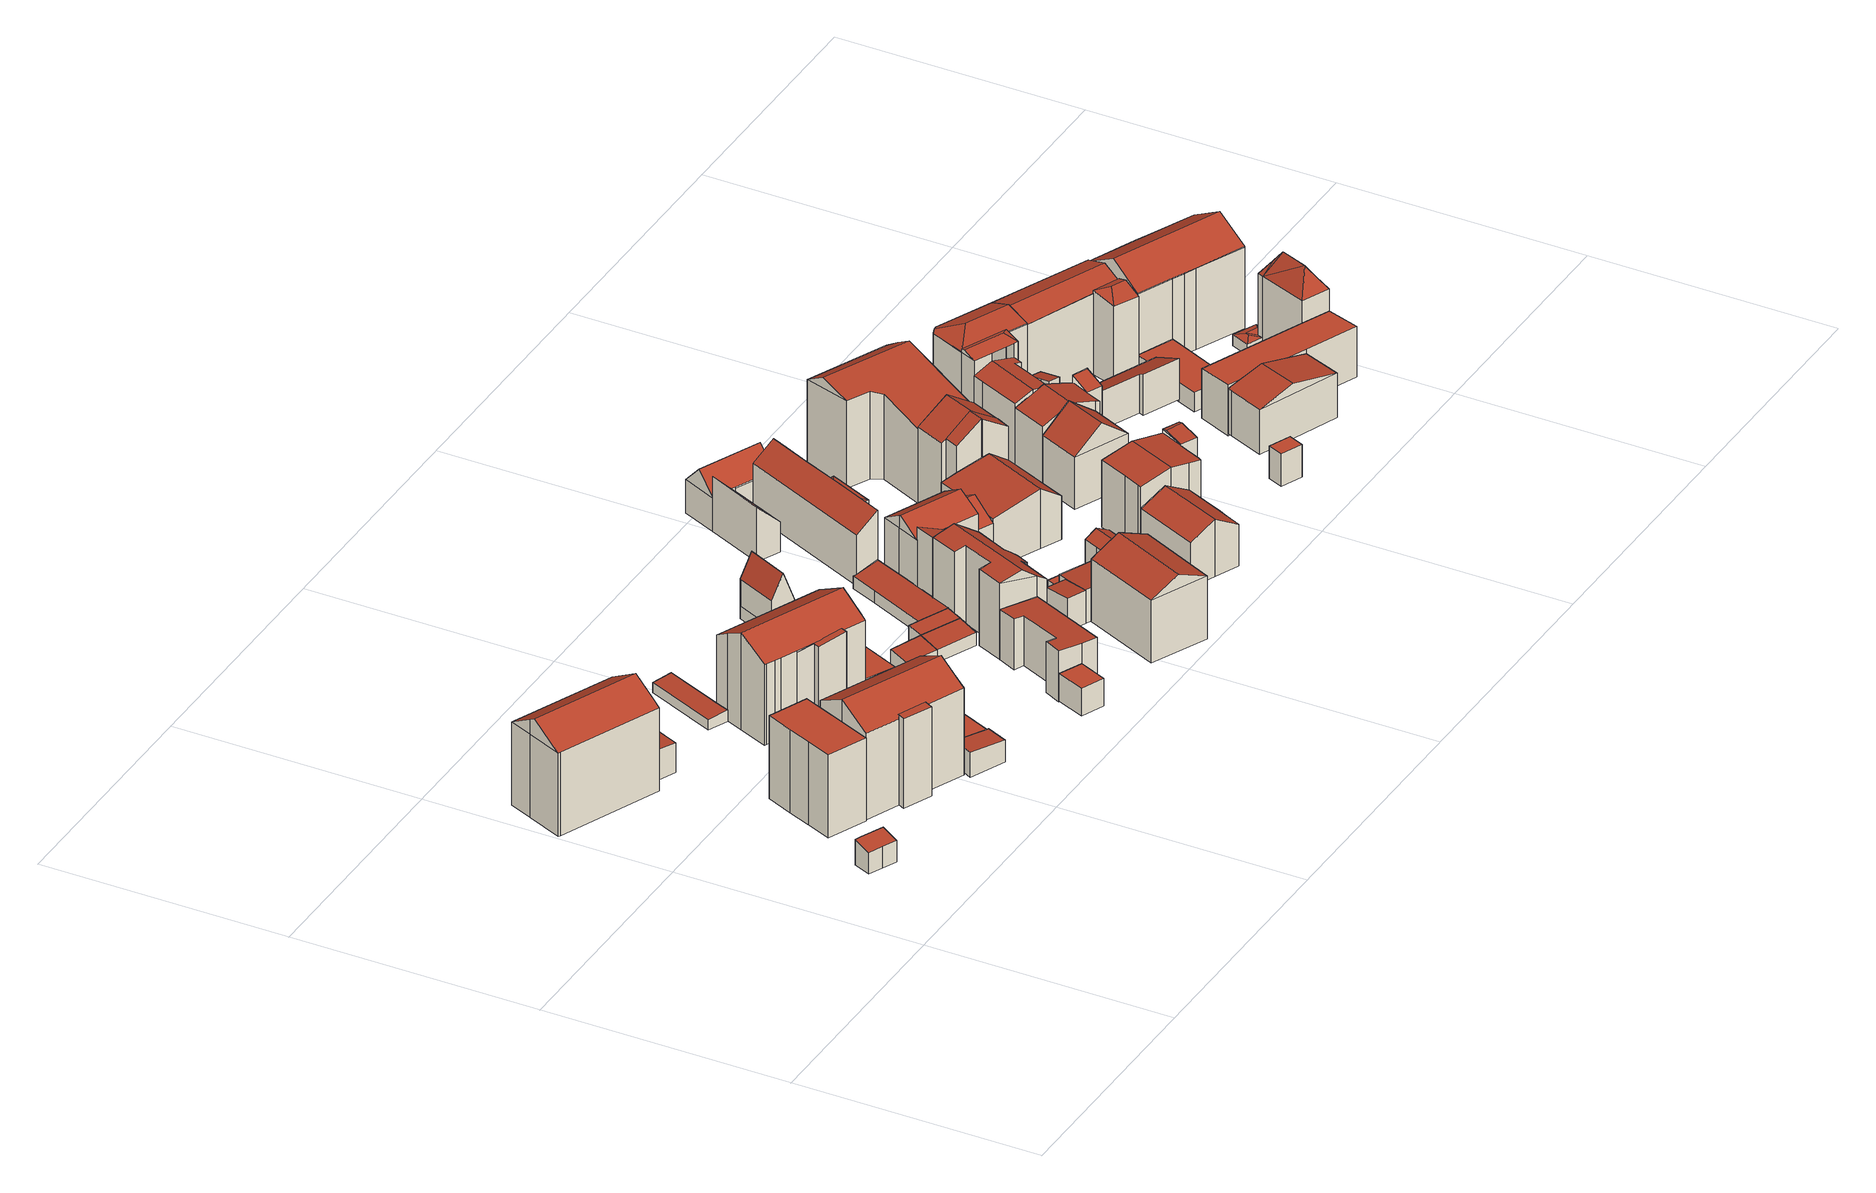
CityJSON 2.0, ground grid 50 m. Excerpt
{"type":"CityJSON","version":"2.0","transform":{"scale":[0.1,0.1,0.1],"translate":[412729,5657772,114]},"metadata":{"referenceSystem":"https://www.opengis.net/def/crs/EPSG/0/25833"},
"CityObjects":{
"building1":{"type":"Building","attributes":{"Dachtyp_tdc":"tdcPolyFlatRoof","Gemeindeschluessel":14612000,"Dachneigung":13.62,"QualitaetDacherkennung":23,"Geometrietyp2DReferenz":"3000","measuredHeight":5.49,"function":"31001_9998","roofType":"2100"},"geometry":[{"type":"Solid","lod":"2","boundaries":[[[[0,1,2,3]],[[1,4,5,2]],[[4,6,7,5]],[[6,8,9,7]],[[8,10,11,9]],[[10,0,3,11]],[[10,8,6,4,1,0]],[[3,2,5,7,9,11]]]],"semantics":{"surfaces":[{"type":"WallSurface"},{"type":"RoofSurface"},{"type":"GroundSurface"}],"values":[[0,0,0,0,0,0,1,2]]}}]},
"building2":{"type":"Building","attributes":{"Dachtyp_tdc":"tdcFreeFormRoof","Gemeindeschluessel":14612000,"Dachneigung":31.91,"QualitaetDacherkennung":79,"Geometrietyp2DReferenz":"3000","measuredHeight":21.5,"function":"31001_9998","roofType":"5000"},"geometry":[{"type":"Solid","lod":"2","boundaries":[[[[12,13,14,15]],[[13,16,17,14]],[[16,18,19,17]],[[18,20,21,19]],[[20,22,23,21]],[[22,24,25,23]],[[24,26,27,25]],[[26,28,29,27]],[[28,12,15,29]],[[30,31,32,13,12,28]],[[24,22,20,18,33,32,31]],[[13,32,33,16]],[[16,33,18]],[[24,31,30,26]],[[26,30,28]],[[15,14,17,19,21,23,25,27,29]]]],"semantics":{"surfaces":[{"type":"WallSurface"},{"type":"RoofSurface"},{"type":"GroundSurface"}],"values":[[0,0,0,0,0,0,0,0,0,1,1,0,0,0,0,2]]}}]},
"building3":{"type":"Building","attributes":{"Dachtyp_tdc":"tdcPolyFlatRoof","Gemeindeschluessel":14612000,"Dachneigung":0,"QualitaetDacherkennung":63,"Geometrietyp2DReferenz":"3000","measuredHeight":17.58,"function":"31001_9998","roofType":"1000"},"geometry":[{"type":"Solid","lod":"2","boundaries":[[[[34,35,36,37]],[[35,38,39,36]],[[38,40,41,39]],[[40,42,43,41]],[[42,44,45,43]],[[44,46,47,45]],[[46,34,37,47]],[[46,44,42,40,38,35,34]],[[37,36,39,41,43,45,47]]]],"semantics":{"surfaces":[{"type":"WallSurface"},{"type":"RoofSurface"},{"type":"GroundSurface"}],"values":[[0,0,0,0,0,0,0,1,2]]}}]},
"building4":{"type":"Building","attributes":{"Gemeindeschluessel":14612000,"Dachtyp_tdc":"tdcPolyFlatRoof","Dachneigung":4.1,"QualitaetDacherkennung":68,"Geometrietyp2DReferenz":"3000","measuredHeight":6.57,"function":"31001_9998","roofType":"2100"},"geometry":[{"type":"Solid","lod":"2","boundaries":[[[[48,49,50,51]],[[49,52,53,50]],[[52,54,55,53]],[[54,56,57,55]],[[56,48,51,57]],[[56,54,52,49,48]],[[51,50,53,55,57]]]],"semantics":{"surfaces":[{"type":"WallSurface"},{"type":"RoofSurface"},{"type":"GroundSurface"}],"values":[[0,0,0,0,0,1,2]]}}]},
"building5":{"type":"Building","attributes":{"Gemeindeschluessel":14612000,"Geometrietyp2DReferenz":"3000","function":"31001_9998","roofType":"9999"},"children":["building5-1","building5-2"]},
"building5-1":{"type":"BuildingPart","attributes":{"Dachtyp_tdc":"tdcPolyFlatRoof","Dachneigung":5.91,"QualitaetDacherkennung":53,"Geometrietyp2DReferenz":"3000","measuredHeight":18.98,"roofType":"2100"},"parents":["building5"],"geometry":[{"type":"MultiSurface","lod":"2","boundaries":[[[58,59,60,61]],[[59,62,63,64,60]],[[65,58,61,66,67]],[[65,68,62,59,58]],[[61,60,64,69,66]]],"semantics":{"surfaces":[{"type":"WallSurface"},{"type":"RoofSurface"},{"type":"GroundSurface"}],"values":[0,0,0,1,2]}}]},
"building5-2":{"type":"BuildingPart","attributes":{"Dachtyp_tdc":"tdcGableRoof","Dachneigung":28.93,"QualitaetDacherkennung":82,"Geometrietyp2DReferenz":"3000","measuredHeight":21.88,"roofType":"3100"},"parents":["building5"],"geometry":[{"type":"MultiSurface","lod":"2","boundaries":[[[70,71,72,73]],[[71,74,75,72]],[[74,76,77,75]],[[76,78,79,77]],[[78,67,66,79]],[[74,71,70,80]],[[80,81,63,82,67,78,76,74]],[[66,69,64,83,84,73,72,75,77,79]],[[63,81,83,64]],[[81,80,84,83]],[[80,70,73,84]]],"semantics":{"surfaces":[{"type":"WallSurface"},{"type":"RoofSurface"},{"type":"GroundSurface"}],"values":[0,0,0,0,0,1,1,2,0,0,0]}}]},
"building6":{"type":"Building","attributes":{"Dachtyp_tdc":"tdcPolyFlatRoof","Gemeindeschluessel":14612000,"Dachneigung":4.38,"QualitaetDacherkennung":71,"Geometrietyp2DReferenz":"3000","measuredHeight":6.58,"function":"31001_9998","roofType":"2100"},"geometry":[{"type":"Solid","lod":"2","boundaries":[[[[85,86,87,88]],[[86,49,50,87]],[[49,48,51,50]],[[48,85,88,51]],[[48,49,86,85]],[[88,87,50,51]]]],"semantics":{"surfaces":[{"type":"WallSurface"},{"type":"RoofSurface"},{"type":"GroundSurface"}],"values":[[0,0,0,0,1,2]]}}]},
"building7":{"type":"Building","attributes":{"Dachtyp_tdc":"tdcPolyFlatRoof","Gemeindeschluessel":14612000,"Dachneigung":3.56,"QualitaetDacherkennung":58,"Geometrietyp2DReferenz":"3000","measuredHeight":2.74,"function":"31001_9998","roofType":"2100"},"geometry":[{"type":"Solid","lod":"2","boundaries":[[[[89,90,91,92]],[[90,93,94,91]],[[93,95,96,94]],[[95,97,98,96]],[[97,89,92,98]],[[97,95,93,90,89]],[[92,91,94,96,98]]]],"semantics":{"surfaces":[{"type":"WallSurface"},{"type":"RoofSurface"},{"type":"GroundSurface"}],"values":[[0,0,0,0,0,1,2]]}}]},
"building8":{"type":"Building","attributes":{"Dachtyp_tdc":"tdcPolyFlatRoof","Gemeindeschluessel":14612000,"Dachneigung":4.17,"QualitaetDacherkennung":64,"Geometrietyp2DReferenz":"3000","measuredHeight":5.13,"function":"31001_9998","roofType":"2100"},"geometry":[{"type":"Solid","lod":"2","boundaries":[[[[99,100,101,102]],[[100,103,104,101]],[[103,105,106,104]],[[105,107,108,106]],[[105,103,100,99,107]],[[108,102,101,104,106]],[[107,99,102,108]]]],"semantics":{"surfaces":[{"type":"WallSurface"},{"type":"RoofSurface"},{"type":"GroundSurface"}],"values":[[0,0,0,0,1,2,0]]}}]},
"building9":{"type":"Building","attributes":{"Dachtyp_tdc":"tdcPolyFlatRoof","Gemeindeschluessel":14612000,"Dachneigung":3.64,"QualitaetDacherkennung":56,"Geometrietyp2DReferenz":"3000","measuredHeight":2.39,"function":"31001_9998","roofType":"2100"},"geometry":[{"type":"Solid","lod":"2","boundaries":[[[[109,110,111,112]],[[110,113,114,111]],[[113,115,116,114]],[[115,117,118,116]],[[117,119,120,118]],[[119,109,112,120]],[[119,117,115,113,110,109]],[[112,111,114,116,118,120]]]],"semantics":{"surfaces":[{"type":"WallSurface"},{"type":"RoofSurface"},{"type":"GroundSurface"}],"values":[[0,0,0,0,0,0,1,2]]}}]},
"building10":{"type":"Building","attributes":{"Dachtyp_tdc":"tdcPolyFlatRoof","Gemeindeschluessel":14612000,"Dachneigung":0,"QualitaetDacherkennung":81,"Geometrietyp2DReferenz":"3000","measuredHeight":4.17,"function":"31001_9998","roofType":"1000"},"geometry":[{"type":"Solid","lod":"2","boundaries":[[[[121,122,123,124]],[[122,125,126,123]],[[125,127,128,126]],[[127,129,130,128]],[[129,131,132,130]],[[131,121,124,132]],[[131,129,127,125,122,121]],[[124,123,126,128,130,132]]]],"semantics":{"surfaces":[{"type":"WallSurface"},{"type":"RoofSurface"},{"type":"GroundSurface"}],"values":[[0,0,0,0,0,0,1,2]]}}]},
"building11":{"type":"Building","attributes":{"Gemeindeschluessel":14612000,"Geometrietyp2DReferenz":"3000","function":"31001_9998","roofType":"9999"},"children":["building11-1","building11-2"]},
"building11-1":{"type":"BuildingPart","attributes":{"Dachtyp_tdc":"tdcGableRoof","Dachneigung":29.96,"QualitaetDacherkennung":81,"Geometrietyp2DReferenz":"3000","measuredHeight":20.5,"roofType":"3100"},"parents":["building11"],"geometry":[{"type":"MultiSurface","lod":"2","boundaries":[[[133,134,135,136,137]],[[134,138,139,135]],[[138,140,141,139]],[[140,142,143,141]],[[142,144,145,143]],[[144,146,147,145]],[[146,148,149,147]],[[148,150,151,149]],[[150,152,153,151]],[[152,154,155,153]],[[154,156,157,155]],[[156,158,159,157]],[[152,150,148,146,144]],[[144,142,140,138,134,133,160,158,156,154,152]],[[159,136,135,139,141,143,145,147,149,151,153,155,157]]],"semantics":{"surfaces":[{"type":"WallSurface"},{"type":"RoofSurface"},{"type":"GroundSurface"}],"values":[0,0,0,0,0,0,0,0,0,0,0,0,1,1,2]}}]},
"building11-2":{"type":"BuildingPart","attributes":{"Dachtyp_tdc":"tdcPolyFlatRoof","Dachneigung":5.39,"QualitaetDacherkennung":55,"Geometrietyp2DReferenz":"3000","measuredHeight":17.4,"roofType":"2100"},"parents":["building11"],"geometry":[{"type":"MultiSurface","lod":"2","boundaries":[[[161,162,163,159,158]],[[162,164,165,163]],[[164,166,167,165]],[[166,137,136,167]],[[137,166,164,162,161,160]],[[159,163,165,167,136]]],"semantics":{"surfaces":[{"type":"WallSurface"},{"type":"RoofSurface"},{"type":"GroundSurface"}],"values":[0,0,0,0,1,2]}}]},
"building12":{"type":"Building","attributes":{"Dachtyp_tdc":"tdcPolyFlatRoof","Gemeindeschluessel":14612000,"Dachneigung":0,"QualitaetDacherkennung":68,"Geometrietyp2DReferenz":"3000","measuredHeight":5.75,"function":"31001_9998","roofType":"1000"},"geometry":[{"type":"Solid","lod":"2","boundaries":[[[[168,169,170,171]],[[169,172,173,170]],[[172,174,175,173]],[[174,168,171,175]],[[174,172,169,168]],[[171,170,173,175]]]],"semantics":{"surfaces":[{"type":"WallSurface"},{"type":"RoofSurface"},{"type":"GroundSurface"}],"values":[[0,0,0,0,1,2]]}}]},
"building13":{"type":"Building","attributes":{"Dachtyp_tdc":"tdcPolyFlatRoof","Gemeindeschluessel":14612000,"Dachneigung":2.92,"QualitaetDacherkennung":65,"Geometrietyp2DReferenz":"3000","measuredHeight":4.5,"function":"31001_9998","roofType":"2100"},"geometry":[{"type":"Solid","lod":"2","boundaries":[[[[176,177,178,179]],[[177,180,181,178]],[[180,182,183,181]],[[182,131,184,183]],[[131,176,179,184]],[[131,182,180,177,176]],[[179,178,181,183,184]]]],"semantics":{"surfaces":[{"type":"WallSurface"},{"type":"RoofSurface"},{"type":"GroundSurface"}],"values":[[0,0,0,0,0,1,2]]}}]},
"building14":{"type":"Building","attributes":{"Dachtyp_tdc":"tdcPolyFlatRoof","Gemeindeschluessel":14612000,"Dachneigung":6.84,"QualitaetDacherkennung":71,"Geometrietyp2DReferenz":"3000","measuredHeight":3.27,"function":"31001_9998","roofType":"2100"},"geometry":[{"type":"Solid","lod":"2","boundaries":[[[[185,186,187,188]],[[186,189,190,187]],[[189,191,192,190]],[[191,185,188,192]],[[191,189,186,185]],[[188,187,190,192]]]],"semantics":{"surfaces":[{"type":"WallSurface"},{"type":"RoofSurface"},{"type":"GroundSurface"}],"values":[[0,0,0,0,1,2]]}}]},
"building15":{"type":"Building","attributes":{"Dachtyp_tdc":"tdcPolyFlatRoof","Gemeindeschluessel":14612000,"Dachneigung":4.65,"QualitaetDacherkennung":76,"Geometrietyp2DReferenz":"3000","measuredHeight":10.65,"function":"31001_9998","roofType":"2100"},"geometry":[{"type":"Solid","lod":"2","boundaries":[[[[193,194,195,196]],[[194,197,198,195]],[[197,199,200,198]],[[199,201,202,200]],[[201,203,204,202]],[[203,205,206,204]],[[205,207,208,206]],[[207,209,210,208]],[[209,193,196,210]],[[209,207,205,203,201,199,197,194,193]],[[196,195,198,200,202,204,206,208,210]]]],"semantics":{"surfaces":[{"type":"WallSurface"},{"type":"RoofSurface"},{"type":"GroundSurface"}],"values":[[0,0,0,0,0,0,0,0,0,1,2]]}}]},
"building16":{"type":"Building","attributes":{"Dachtyp_tdc":"tdcPolyFlatRoof","Gemeindeschluessel":14612000,"Dachneigung":6.75,"QualitaetDacherkennung":65,"Geometrietyp2DReferenz":"3000","measuredHeight":3.28,"function":"31001_9998","roofType":"2100"},"geometry":[{"type":"Solid","lod":"2","boundaries":[[[[191,189,190,192]],[[189,211,212,190]],[[211,213,214,212]],[[213,191,192,214]],[[213,211,189,191]],[[192,190,212,214]]]],"semantics":{"surfaces":[{"type":"WallSurface"},{"type":"RoofSurface"},{"type":"GroundSurface"}],"values":[[0,0,0,0,1,2]]}}]},
"building17":{"type":"Building","attributes":{"Dachtyp_tdc":"tdcGableRoof","Gemeindeschluessel":14612000,"Dachneigung":68.53,"QualitaetDacherkennung":3,"Geometrietyp2DReferenz":"3000","measuredHeight":13.17,"function":"31001_9998","roofType":"3100"},"geometry":[{"type":"Solid","lod":"2","boundaries":[[[[215,216,217,218]],[[216,219,220,217]],[[219,221,222,220]],[[221,223,224,222]],[[223,215,218,224]],[[223,225,226,227]],[[228,226,225,229,230]],[[219,230,229,221]],[[216,228,230,219]],[[221,229,225,223]],[[215,227,226,228,216]],[[223,227,215]],[[218,217,220,222,224]]]],"semantics":{"surfaces":[{"type":"WallSurface"},{"type":"RoofSurface"},{"type":"GroundSurface"}],"values":[[0,0,0,0,0,1,1,0,0,0,0,0,2]]}}]},
"building18":{"type":"Building","attributes":{"Dachtyp_tdc":"tdcPolyFlatRoof","Gemeindeschluessel":14612000,"Dachneigung":6.89,"QualitaetDacherkennung":68,"Geometrietyp2DReferenz":"3000","measuredHeight":3.67,"function":"31001_9998","roofType":"2100"},"geometry":[{"type":"Solid","lod":"2","boundaries":[[[[189,231,232,190]],[[231,233,234,232]],[[233,235,236,234]],[[235,237,238,236]],[[237,211,212,238]],[[211,189,190,212]],[[211,237,235,233,231,189]],[[190,232,234,236,238,212]]]],"semantics":{"surfaces":[{"type":"WallSurface"},{"type":"RoofSurface"},{"type":"GroundSurface"}],"values":[[0,0,0,0,0,0,1,2]]}}]},
"building19":{"type":"Building","attributes":{"Dachtyp_tdc":"tdcFreeFormRoof","Gemeindeschluessel":14612000,"Dachneigung":36.76,"QualitaetDacherkennung":38,"Geometrietyp2DReferenz":"3000","measuredHeight":16.97,"function":"31001_9998","roofType":"5000"},"geometry":[{"type":"Solid","lod":"2","boundaries":[[[[239,240,241,242]],[[240,243,244,241]],[[243,245,246,244]],[[245,247,248,246]],[[247,249,250,248]],[[249,251,252,250]],[[251,253,254,252]],[[253,255,256,254]],[[255,257,258,256]],[[257,259,260,258]],[[259,261,208,260]],[[261,262,206,208]],[[262,263,264,206]],[[263,265,266,264]],[[265,267,268,266]],[[267,239,242,268]],[[269,240,239,267,265,263,262,270]],[[247,245,243,269,270,261,259,257,255,253,251,249]],[[243,240,269]],[[262,261,270]],[[242,241,244,246,248,250,252,254,256,258,260,208,206,264,266,268]]]],"semantics":{"surfaces":[{"type":"WallSurface"},{"type":"RoofSurface"},{"type":"GroundSurface"}],"values":[[0,0,0,0,0,0,0,0,0,0,0,0,0,0,0,0,1,1,0,0,2]]}}]},
"building20":{"type":"Building","attributes":{"Dachtyp_tdc":"tdcPolyFlatRoof","Gemeindeschluessel":14612000,"Dachneigung":11.8,"QualitaetDacherkennung":71,"Geometrietyp2DReferenz":"3000","measuredHeight":3.75,"function":"31001_9998","roofType":"2100"},"geometry":[{"type":"Solid","lod":"2","boundaries":[[[[271,272,273,274]],[[272,275,236,273]],[[275,276,234,236]],[[276,277,278,234]],[[277,279,280,278]],[[279,281,282,280]],[[281,283,284,282]],[[283,285,286,284]],[[285,271,274,286]],[[285,283,281,279,277,276,275,272,271]],[[274,273,236,234,278,280,282,284,286]]]],"semantics":{"surfaces":[{"type":"WallSurface"},{"type":"RoofSurface"},{"type":"GroundSurface"}],"values":[[0,0,0,0,0,0,0,0,0,1,2]]}}]},
"building21":{"type":"Building","attributes":{"Dachtyp_tdc":"tdcFreeFormRoof","Gemeindeschluessel":14612000,"Dachneigung":24.37,"QualitaetDacherkennung":77,"Geometrietyp2DReferenz":"3000","measuredHeight":16.16,"function":"31001_9998","roofType":"5000"},"geometry":[{"type":"Solid","lod":"2","boundaries":[[[[287,288,289,290]],[[288,291,292,289]],[[291,293,294,292]],[[293,295,296,294]],[[295,287,290,296]],[[287,295,297,298,288]],[[298,297,293,291]],[[291,288,298]],[[295,293,297]],[[290,289,292,294,296]]]],"semantics":{"surfaces":[{"type":"WallSurface"},{"type":"RoofSurface"},{"type":"GroundSurface"}],"values":[[0,0,0,0,0,1,1,0,0,2]]}}]},
"building22":{"type":"Building","attributes":{"Gemeindeschluessel":14612000,"Geometrietyp2DReferenz":"3000","function":"31001_9998","roofType":"9999"},"children":["building22-1","building22-2"]},
"building22-1":{"type":"BuildingPart","attributes":{"Dachtyp_tdc":"tdcPolyFlatRoof","Dachneigung":7.31,"QualitaetDacherkennung":81,"Geometrietyp2DReferenz":"3000","measuredHeight":6.91,"roofType":"2100"},"parents":["building22"],"geometry":[{"type":"MultiSurface","lod":"2","boundaries":[[[299,300,301,302]],[[300,303,304,301]],[[303,305,306,304]],[[305,303,300,299]],[[302,301,304,306]]],"semantics":{"surfaces":[{"type":"WallSurface"},{"type":"RoofSurface"},{"type":"GroundSurface"}],"values":[0,0,0,1,2]}}]},
"building22-2":{"type":"BuildingPart","attributes":{"Dachtyp_tdc":"tdcPolyFlatRoof","Dachneigung":5.12,"QualitaetDacherkennung":68,"Geometrietyp2DReferenz":"3000","measuredHeight":6.94,"roofType":"2100"},"parents":["building22"],"geometry":[{"type":"MultiSurface","lod":"2","boundaries":[[[307,308,309,306,305]],[[308,310,311,309]],[[310,312,313,311]],[[312,314,315,313]],[[314,316,299,302,315]],[[316,314,312,310,308,307]],[[306,309,311,313,315,302]]],"semantics":{"surfaces":[{"type":"WallSurface"},{"type":"RoofSurface"},{"type":"GroundSurface"}],"values":[0,0,0,0,0,1,2]}}]},
"building23":{"type":"Building","attributes":{"Gemeindeschluessel":14612000,"Geometrietyp2DReferenz":"3000","function":"31001_9998","roofType":"9999"},"children":["building23-1","building23-2"]},
"building23-1":{"type":"BuildingPart","attributes":{"Dachtyp_tdc":"tdcGableRoof","Dachneigung":30.59,"QualitaetDacherkennung":74,"Geometrietyp2DReferenz":"3000","measuredHeight":16.2,"roofType":"3100"},"parents":["building23"],"geometry":[{"type":"MultiSurface","lod":"2","boundaries":[[[317,318,319,320]],[[318,321,322,319]],[[321,323,324,325,322]],[[326,327,328,329]],[[327,330,331,328]],[[330,317,320,331]],[[332,333,334,335,336]],[[323,321,337,335,334,326,338]],[[318,337,321]],[[317,336,335,337,318]],[[330,332,336,317]],[[327,333,332,330]],[[326,334,333,327]],[[320,319,322,325,329,328,331]]],"semantics":{"surfaces":[{"type":"WallSurface"},{"type":"RoofSurface"},{"type":"GroundSurface"}],"values":[0,0,0,0,0,0,1,1,0,0,0,0,0,2]}}]},
"building23-2":{"type":"BuildingPart","attributes":{"Dachtyp_tdc":"tdcPolyFlatRoof","Dachneigung":26.41,"QualitaetDacherkennung":63,"Geometrietyp2DReferenz":"3000","measuredHeight":16.21,"roofType":"2100"},"parents":["building23"],"geometry":[{"type":"MultiSurface","lod":"2","boundaries":[[[324,339,340,325]],[[339,240,341,340]],[[339,324,338,342,240]],[[341,329,325,340]],[[240,342,326,329,341]]],"semantics":{"surfaces":[{"type":"WallSurface"},{"type":"RoofSurface"},{"type":"GroundSurface"}],"values":[0,0,1,2,0]}}]},
"building24":{"type":"Building","attributes":{"Dachtyp_tdc":"tdcPolyFlatRoof","Gemeindeschluessel":14612000,"Dachneigung":0,"QualitaetDacherkennung":51,"Geometrietyp2DReferenz":"3000","measuredHeight":3.54,"function":"31001_9998","roofType":"1000"},"geometry":[{"type":"Solid","lod":"2","boundaries":[[[[343,344,345,309]],[[344,346,347,345]],[[346,348,311,347]],[[348,343,309,311]],[[348,346,344,343]],[[309,345,347,311]]]],"semantics":{"surfaces":[{"type":"WallSurface"},{"type":"RoofSurface"},{"type":"GroundSurface"}],"values":[[0,0,0,0,1,2]]}}]},
"building25":{"type":"Building","attributes":{"Dachtyp_tdc":"tdcFreeFormRoof","Gemeindeschluessel":14612000,"Dachneigung":30.39,"QualitaetDacherkennung":66,"Geometrietyp2DReferenz":"3000","measuredHeight":10.19,"function":"31001_9998","roofType":"5000"},"geometry":[{"type":"Solid","lod":"2","boundaries":[[[[349,350,351,352]],[[350,353,354,351]],[[353,355,356,354]],[[355,357,358,356]],[[357,349,352,358]],[[349,357,359,360]],[[359,355,353,350,360]],[[357,355,359]],[[350,349,360]],[[352,351,354,356,358]]]],"semantics":{"surfaces":[{"type":"WallSurface"},{"type":"RoofSurface"},{"type":"GroundSurface"}],"values":[[0,0,0,0,0,1,1,0,0,2]]}}]},
"building26":{"type":"Building","attributes":{"Gemeindeschluessel":14612000,"Geometrietyp2DReferenz":"3000","function":"31001_9998","roofType":"9999"},"children":["building26-1","building26-2","building26-3"]},
"building26-1":{"type":"BuildingPart","attributes":{"Dachtyp_tdc":"tdcPolyFlatRoof","Dachneigung":45.25,"QualitaetDacherkennung":72,"Geometrietyp2DReferenz":"3000","measuredHeight":11.58,"roofType":"2100"},"parents":["building26"],"geometry":[{"type":"MultiSurface","lod":"2","boundaries":[[[361,362,363,364]],[[362,365,366,367,368,363]],[[369,361,364,370]],[[369,371,372,365,362,361]],[[364,363,368,370]]],"semantics":{"surfaces":[{"type":"WallSurface"},{"type":"RoofSurface"},{"type":"GroundSurface"}],"values":[0,0,0,1,2]}}]},
"building26-2":{"type":"BuildingPart","attributes":{"Dachtyp_tdc":"tdcPolyFlatRoof","Dachneigung":35.21,"QualitaetDacherkennung":74,"Geometrietyp2DReferenz":"3000","measuredHeight":14.07,"roofType":"2100"},"parents":["building26"],"geometry":[{"type":"MultiSurface","lod":"2","boundaries":[[[373,374,375,376,377,378]],[[374,379,380,375]],[[379,381,382,380]],[[381,383,384,382]],[[383,385,386,384]],[[385,387,388,389,390,386]],[[387,385,383,381,379,374,373]],[[376,375,380,382,384,386,390]]],"semantics":{"surfaces":[{"type":"WallSurface"},{"type":"RoofSurface"},{"type":"GroundSurface"}],"values":[0,0,0,0,0,0,1,2]}}]},
"building26-3":{"type":"BuildingPart","attributes":{"Dachtyp_tdc":"tdcGableRoof","Dachneigung":47.28,"QualitaetDacherkennung":58,"Geometrietyp2DReferenz":"3000","measuredHeight":11.35,"roofType":"3100"},"parents":["building26"],"geometry":[{"type":"MultiSurface","lod":"2","boundaries":[[[391,377,376,392]],[[389,393,369,370,390]],[[367,394,395,368]],[[394,391,392,395]],[[394,396,397,398]],[[399,388,378,397,396,366,372]],[[367,366,396,394]],[[391,398,397,378,377]],[[389,388,399,393]],[[394,398,391]],[[392,376,390,370,368,395]]],"semantics":{"surfaces":[{"type":"WallSurface"},{"type":"RoofSurface"},{"type":"GroundSurface"}],"values":[0,0,0,0,1,1,0,0,0,0,2]}}]},
"building27":{"type":"Building","attributes":{"Dachtyp_tdc":"tdcHipAndGableRoof","Gemeindeschluessel":14612000,"Dachneigung":10.1,"QualitaetDacherkennung":71,"Geometrietyp2DReferenz":"3000","measuredHeight":9.18,"function":"31001_9998","roofType":"5000"},"geometry":[{"type":"Solid","lod":"2","boundaries":[[[[400,401,402,380]],[[401,403,404,402]],[[403,405,382,404]],[[405,400,380,382]],[[403,401,406]],[[400,405,407]],[[401,400,407,406]],[[405,403,406,407]],[[380,402,404,382]]]],"semantics":{"surfaces":[{"type":"WallSurface"},{"type":"RoofSurface"},{"type":"GroundSurface"}],"values":[[0,0,0,0,1,0,1,1,2]]}}]},
"building28":{"type":"Building","attributes":{"Gemeindeschluessel":14612000,"Geometrietyp2DReferenz":"3000","function":"31001_9998","roofType":"9999"},"children":["building28-1","building28-2"]},
"building28-1":{"type":"BuildingPart","attributes":{"Dachtyp_tdc":"tdcGableRoof","Dachneigung":31.42,"QualitaetDacherkennung":49,"Geometrietyp2DReferenz":"3000","measuredHeight":13.04,"roofType":"3100"},"parents":["building28"],"geometry":[{"type":"MultiSurface","lod":"2","boundaries":[[[408,409,410,411,412,413]],[[413,414,415,416,408]],[[417,418,419,420,421,422,423]],[[413,412,418,417]],[[412,411,419,418]],[[411,410,420,419]],[[415,414,423,422]],[[414,413,417,423]]],"semantics":{"surfaces":[{"type":"RoofSurface"},{"type":"GroundSurface"},{"type":"WallSurface"}],"values":[0,0,1,2,2,2,2,2]}}]},
"building28-2":{"type":"BuildingPart","attributes":{"Dachtyp_tdc":"tdcGableRoof","Dachneigung":10.17,"QualitaetDacherkennung":30,"Geometrietyp2DReferenz":"3000","measuredHeight":12.51,"roofType":"3100"},"parents":["building28"],"geometry":[{"type":"MultiSurface","lod":"2","boundaries":[[[424,425,426,427]],[[425,428,429,426]],[[428,430,431,429]],[[430,432,433,431]],[[432,434,435,433]],[[434,436,437,435]],[[436,438,415,422,437]],[[439,424,427,420,410]],[[436,434,432,430]],[[430,428,425,424,439,409,440,416,438,436]],[[427,426,429,431,433,435,437,422,421,420]]],"semantics":{"surfaces":[{"type":"WallSurface"},{"type":"RoofSurface"},{"type":"GroundSurface"}],"values":[0,0,0,0,0,0,0,0,1,1,2]}}]},
"building29":{"type":"Building","attributes":{"Dachtyp_tdc":"tdcGableRoof","Gemeindeschluessel":14612000,"Dachneigung":30.31,"QualitaetDacherkennung":43,"Geometrietyp2DReferenz":"3000","measuredHeight":12.02,"function":"31001_9998","roofType":"3100"},"geometry":[{"type":"Solid","lod":"2","boundaries":[[[[441,442,443,444]],[[442,445,446,443]],[[445,447,448,446]],[[447,449,450,448]],[[449,451,452,450]],[[445,442,441,453]],[[453,454,451,449,447,445]],[[452,455,456,444,443,446,448,450]],[[451,454,455,452]],[[454,453,456,455]],[[453,441,444,456]]]],"semantics":{"surfaces":[{"type":"WallSurface"},{"type":"RoofSurface"},{"type":"GroundSurface"}],"values":[[0,0,0,0,0,1,1,2,0,0,0]]}}]},
"building30":{"type":"Building","attributes":{"Gemeindeschluessel":14612000,"Geometrietyp2DReferenz":"3000","function":"31001_9998","roofType":"9999"},"children":["building30-1","building30-2"]},
"building30-1":{"type":"BuildingPart","attributes":{"Dachtyp_tdc":"tdcGableRoof","Dachneigung":33.56,"QualitaetDacherkennung":63,"Geometrietyp2DReferenz":"3000","measuredHeight":20.45,"roofType":"3100"},"parents":["building30"],"geometry":[{"type":"MultiSurface","lod":"2","boundaries":[[[457,458,459,460,461]],[[458,462,463,459]],[[462,464,465,463]],[[464,466,467,465]],[[466,468,469,467]],[[464,462,458,457,470,471,472]],[[472,468,466,464]],[[473,474,460,459,463,465,467,469]]],"semantics":{"surfaces":[{"type":"WallSurface"},{"type":"RoofSurface"},{"type":"GroundSurface"}],"values":[0,0,0,0,0,1,1,2]}}]},
"building30-2":{"type":"BuildingPart","attributes":{"Dachtyp_tdc":"tdcGableRoof","Dachneigung":34.09,"QualitaetDacherkennung":65,"Geometrietyp2DReferenz":"3000","measuredHeight":20.48,"roofType":"3100"},"parents":["building30"],"geometry":[{"type":"MultiSurface","lod":"2","boundaries":[[[475,461,460,476]],[[477,478,479,468,471]],[[471,470,461,475,477]],[[474,473,469,480,481,482,476,460]],[[468,479,480,469]],[[479,478,481,480]],[[478,477,482,481]],[[477,475,476,482]]],"semantics":{"surfaces":[{"type":"WallSurface"},{"type":"RoofSurface"},{"type":"GroundSurface"}],"values":[0,1,1,2,0,0,0,0]}}]},
"building31":{"type":"Building","attributes":{"Gemeindeschluessel":14612000,"Geometrietyp2DReferenz":"3000","function":"31001_9998","roofType":"9999"},"children":["building31-1","building31-2"]},
"building31-1":{"type":"BuildingPart","attributes":{"Dachtyp_tdc":"tdcGableRoof","Dachneigung":11.46,"QualitaetDacherkennung":52,"Geometrietyp2DReferenz":"3000","measuredHeight":15.12,"roofType":"3100"},"parents":["building31"],"geometry":[{"type":"MultiSurface","lod":"2","boundaries":[[[483,484,485,486,487]],[[484,488,489,485]],[[488,490,491,492,489]],[[488,484,493]],[[483,490,494]],[[484,483,494,493]],[[490,488,493,494]],[[486,485,489,492]]],"semantics":{"surfaces":[{"type":"WallSurface"},{"type":"RoofSurface"},{"type":"GroundSurface"}],"values":[0,0,0,0,0,1,1,2]}}]},
"building31-2":{"type":"BuildingPart","attributes":{"Dachtyp_tdc":"tdcGableRoof","Dachneigung":10.08,"QualitaetDacherkennung":60,"Geometrietyp2DReferenz":"3000","measuredHeight":15.34,"roofType":"3100"},"parents":["building31"],"geometry":[{"type":"MultiSurface","lod":"2","boundaries":[[[495,496,497,498]],[[496,499,500,497]],[[499,501,502,500]],[[501,503,504,502]],[[503,505,506,504]],[[505,507,508,506]],[[507,509,510,508]],[[509,511,512,510]],[[511,513,514,512]],[[513,487,486,514]],[[491,495,498,492]],[[513,511,509,507,505,503]],[[503,501,499,496,495,491,487,513]],[[498,497,500,502,504,506,508,510,512,514,486,492]]],"semantics":{"surfaces":[{"type":"WallSurface"},{"type":"RoofSurface"},{"type":"GroundSurface"}],"values":[0,0,0,0,0,0,0,0,0,0,0,1,1,2]}}]},
"building32":{"type":"Building","attributes":{"Dachtyp_tdc":"tdcFreeFormRoof","Gemeindeschluessel":14612000,"Dachneigung":14.24,"QualitaetDacherkennung":27,"Geometrietyp2DReferenz":"3000","measuredHeight":20.04,"function":"31001_9998","roofType":"5000"},"geometry":[{"type":"Solid","lod":"2","boundaries":[[[[515,516,517,518]],[[516,519,520,517]],[[519,521,522,520]],[[521,523,524,522]],[[523,525,526,524]],[[525,527,528,526]],[[527,529,530,528]],[[529,531,532,530]],[[531,533,534,532]],[[533,515,518,534]],[[535,527,525,523,536]],[[533,531,529,535,536,521,519,516,515]],[[523,521,536]],[[529,527,535]],[[518,517,520,522,524,526,528,530,532,534]]]],"semantics":{"surfaces":[{"type":"WallSurface"},{"type":"RoofSurface"},{"type":"GroundSurface"}],"values":[[0,0,0,0,0,0,0,0,0,0,1,1,0,0,2]]}}]},
"building33":{"type":"Building","attributes":{"Dachtyp_tdc":"tdcGableRoof","Gemeindeschluessel":14612000,"Dachneigung":38.28,"QualitaetDacherkennung":65,"Geometrietyp2DReferenz":"3000","measuredHeight":15.81,"function":"31001_9998","roofType":"3100"},"geometry":[{"type":"Solid","lod":"2","boundaries":[[[[537,538,539,540]],[[538,541,542,539]],[[541,543,544,542]],[[543,537,540,544]],[[541,538,545]],[[537,543,546]],[[538,537,546,545]],[[543,541,545,546]],[[540,539,542,544]]]],"semantics":{"surfaces":[{"type":"WallSurface"},{"type":"RoofSurface"},{"type":"GroundSurface"}],"values":[[0,0,0,0,0,0,1,1,2]]}}]},
"building34":{"type":"Building","attributes":{"Gemeindeschluessel":14612000,"Geometrietyp2DReferenz":"3000","function":"31001_9998","roofType":"9999"},"children":["building34-1","building34-2"]},
"building34-1":{"type":"BuildingPart","attributes":{"Dachtyp_tdc":"tdcPolyFlatRoof","Dachneigung":20.95,"QualitaetDacherkennung":60,"Geometrietyp2DReferenz":"3000","measuredHeight":14.28,"roofType":"2100"},"parents":["building34"],"geometry":[{"type":"MultiSurface","lod":"2","boundaries":[[[547,548,549,550,551]],[[548,552,553,549]],[[552,554,555,556,553]],[[552,548,547,554]],[[556,550,549,553]]],"semantics":{"surfaces":[{"type":"WallSurface"},{"type":"RoofSurface"},{"type":"GroundSurface"}],"values":[0,0,0,1,2]}}]},
"building34-2":{"type":"BuildingPart","attributes":{"Dachtyp_tdc":"tdcGableRoof","Dachneigung":21.04,"QualitaetDacherkennung":75,"Geometrietyp2DReferenz":"3000","measuredHeight":15.08,"roofType":"3100"},"parents":["building34"],"geometry":[{"type":"MultiSurface","lod":"2","boundaries":[[[555,557,558,556]],[[557,559,560,558]],[[559,561,562,560]],[[561,563,564,562]],[[563,565,566,564]],[[565,567,568,566]],[[567,569,570,568]],[[569,551,550,570]],[[567,565,563,561]],[[561,559,557,555,551,569,567]],[[556,558,560,562,564,566,568,570,550]]],"semantics":{"surfaces":[{"type":"WallSurface"},{"type":"RoofSurface"},{"type":"GroundSurface"}],"values":[0,0,0,0,0,0,0,0,1,1,2]}}]},
"building35":{"type":"Building","attributes":{"Dachtyp_tdc":"tdcPolyFlatRoof","Gemeindeschluessel":14612000,"Dachneigung":0,"QualitaetDacherkennung":57,"Geometrietyp2DReferenz":"3000","measuredHeight":6.85,"function":"31001_9998","roofType":"1000"},"geometry":[{"type":"Solid","lod":"2","boundaries":[[[[571,572,573,574]],[[572,575,576,573]],[[575,577,578,576]],[[577,571,574,578]],[[577,575,572,571]],[[574,573,576,578]]]],"semantics":{"surfaces":[{"type":"WallSurface"},{"type":"RoofSurface"},{"type":"GroundSurface"}],"values":[[0,0,0,0,1,2]]}}]},
"building36":{"type":"Building","attributes":{"Gemeindeschluessel":14612000,"Geometrietyp2DReferenz":"3000","function":"31001_9998","roofType":"9999"},"children":["building36-1","building36-2","building36-3","building36-4"]},
"building36-1":{"type":"BuildingPart","attributes":{"Dachtyp_tdc":"tdcGableRoof","Dachneigung":18.82,"QualitaetDacherkennung":58,"Geometrietyp2DReferenz":"3000","measuredHeight":14.91,"roofType":"3100"},"parents":["building36"],"geometry":[{"type":"MultiSurface","lod":"2","boundaries":[[[579,580,581,582,583,584,585,586]],[[587,588,589,590,591,592,593,594,595,596]],[[583,582,597,588,587]],[[580,579,590,589]],[[579,598,591,590]],[[598,599,592,591]],[[599,600,593,592]],[[585,584,596,595]],[[584,583,587,596]],[[586,600,599,598,579]]],"semantics":{"surfaces":[{"type":"RoofSurface"},{"type":"GroundSurface"},{"type":"WallSurface"}],"values":[0,1,2,2,2,2,2,2,2,0]}}]},
"building36-2":{"type":"BuildingPart","attributes":{"Dachtyp_tdc":"tdcPolyFlatRoof","Dachneigung":16.32,"QualitaetDacherkennung":63,"Geometrietyp2DReferenz":"3000","measuredHeight":15.12,"roofType":"2100"},"parents":["building36"],"geometry":[{"type":"MultiSurface","lod":"2","boundaries":[[[597,601,602,588]],[[601,603,604,602]],[[603,605,580,589,604]],[[603,601,597,581,605]],[[589,588,602,604]]],"semantics":{"surfaces":[{"type":"WallSurface"},{"type":"RoofSurface"},{"type":"GroundSurface"}],"values":[0,0,0,1,2]}}]},
"building36-3":{"type":"BuildingPart","attributes":{"Dachtyp_tdc":"tdcHipAndGableRoof","Dachneigung":20.8,"QualitaetDacherkennung":40,"Geometrietyp2DReferenz":"3000","measuredHeight":17.53,"roofType":"5000"},"parents":["building36"],"geometry":[{"type":"MultiSurface","lod":"2","boundaries":[[[606,607,608,609,610]],[[607,611,595,608]],[[611,585,595]],[[612,613,614,615,593,600]],[[607,616,617]],[[616,618,619,617]],[[611,607,617,619,612]],[[612,619,618,620,613]],[[606,621,616,607]],[[609,608,595,594,593,615]]],"semantics":{"surfaces":[{"type":"WallSurface"},{"type":"RoofSurface"},{"type":"GroundSurface"}],"values":[0,0,0,0,1,1,1,0,0,2]}}]},
"building36-4":{"type":"BuildingPart","attributes":{"Dachtyp_tdc":"tdcFreeFormRoof","Dachneigung":18.34,"QualitaetDacherkennung":67,"Geometrietyp2DReferenz":"3000","measuredHeight":18.31,"roofType":"5000"},"parents":["building36"],"geometry":[{"type":"MultiSurface","lod":"2","boundaries":[[[622,623,624,625]],[[623,626,627,624]],[[626,628,629,627]],[[628,610,609,629]],[[614,622,625,615]],[[630,622,620,631]],[[632,633,631,620,621]],[[626,623,630,631,633]],[[628,632,621,606,610]],[[626,633,632,628]],[[614,613,620,622]],[[622,630,623]],[[625,624,627,629,609,615]]],"semantics":{"surfaces":[{"type":"WallSurface"},{"type":"RoofSurface"},{"type":"GroundSurface"}],"values":[0,0,0,0,0,1,1,1,0,0,0,0,2]}}]},
"building37":{"type":"Building","attributes":{"Dachtyp_tdc":"tdcPolyFlatRoof","Gemeindeschluessel":14612000,"Dachneigung":25.05,"QualitaetDacherkennung":79,"Geometrietyp2DReferenz":"3000","measuredHeight":8.66,"function":"31001_9998","roofType":"2100"},"geometry":[{"type":"Solid","lod":"2","boundaries":[[[[634,635,549,636]],[[635,637,570,549]],[[637,638,639,570]],[[638,640,641,639]],[[640,642,643,641]],[[642,644,645,643]],[[644,646,647,645]],[[646,634,636,647]],[[646,644,642,640,638,637,635,634]],[[636,549,570,639,641,643,645,647]]]],"semantics":{"surfaces":[{"type":"WallSurface"},{"type":"RoofSurface"},{"type":"GroundSurface"}],"values":[[0,0,0,0,0,0,0,0,1,2]]}}]},
"building38":{"type":"Building","attributes":{"Dachtyp_tdc":"tdcFreeFormRoof","Gemeindeschluessel":14612000,"Dachneigung":12.01,"QualitaetDacherkennung":8,"Geometrietyp2DReferenz":"3000","measuredHeight":11.48,"function":"31001_9998","roofType":"5000"},"geometry":[{"type":"Solid","lod":"2","boundaries":[[[[648,649,650,651]],[[649,652,653,650]],[[652,654,655,653]],[[654,656,657,655]],[[656,648,651,657]],[[658,659,654,652,649]],[[648,656,659,658]],[[656,654,659]],[[649,648,658]],[[651,650,653,655,657]]]],"semantics":{"surfaces":[{"type":"WallSurface"},{"type":"RoofSurface"},{"type":"GroundSurface"}],"values":[[0,0,0,0,0,1,1,0,0,2]]}}]},
"building39":{"type":"Building","attributes":{"Gemeindeschluessel":14612000,"Geometrietyp2DReferenz":"3000","function":"31001_9998","roofType":"9999"},"children":["building39-1","building39-2"]},
"building39-1":{"type":"BuildingPart","attributes":{"Dachtyp_tdc":"tdcGableRoof","Dachneigung":21.04,"QualitaetDacherkennung":79,"Geometrietyp2DReferenz":"3000","measuredHeight":18.82,"roofType":"3100"},"parents":["building39"],"geometry":[{"type":"MultiSurface","lod":"2","boundaries":[[[660,661,662,663]],[[664,665,666,667]],[[665,668,669,666]],[[668,660,663,669]],[[626,670,671,672]],[[673,674,671,670,665]],[[660,672,671,674,661]],[[664,673,665]],[[668,626,672,660]],[[665,670,626,668]],[[663,662,667,666,669]]],"semantics":{"surfaces":[{"type":"WallSurface"},{"type":"RoofSurface"},{"type":"GroundSurface"}],"values":[0,0,0,0,1,1,0,0,0,0,2]}}]},
"building39-2":{"type":"BuildingPart","attributes":{"Dachtyp_tdc":"tdcHipAndGableRoof","Dachneigung":22.62,"QualitaetDacherkennung":38,"Geometrietyp2DReferenz":"3000","measuredHeight":18.14,"roofType":"5000"},"parents":["building39"],"geometry":[{"type":"MultiSurface","lod":"2","boundaries":[[[675,676,677,678]],[[676,679,673,664,667,677]],[[680,675,678,662,661,674]],[[679,676,681]],[[675,680,682]],[[676,675,682,681]],[[680,679,681,682]],[[678,677,667,662]]],"semantics":{"surfaces":[{"type":"WallSurface"},{"type":"RoofSurface"},{"type":"GroundSurface"}],"values":[0,0,0,1,0,1,1,2]}}]},
"building40":{"type":"Building","attributes":{"Dachtyp_tdc":"tdcPolyFlatRoof","Gemeindeschluessel":14612000,"Dachneigung":2.81,"QualitaetDacherkennung":85,"Geometrietyp2DReferenz":"3000","measuredHeight":10.7,"function":"31001_9998","roofType":"2100"},"geometry":[{"type":"Solid","lod":"2","boundaries":[[[[683,684,685,686]],[[684,687,688,685]],[[687,689,690,688]],[[689,691,692,690]],[[691,693,694,692]],[[693,683,686,694]],[[693,691,689,687,684,683]],[[686,685,688,690,692,694]]]],"semantics":{"surfaces":[{"type":"WallSurface"},{"type":"RoofSurface"},{"type":"GroundSurface"}],"values":[[0,0,0,0,0,0,1,2]]}}]},
"building41":{"type":"Building","attributes":{"Dachtyp_tdc":"tdcPolyFlatRoof","Gemeindeschluessel":14612000,"Dachneigung":0,"QualitaetDacherkennung":76,"Geometrietyp2DReferenz":"3000","measuredHeight":4.1,"function":"31001_9998","roofType":"1000"},"geometry":[{"type":"Solid","lod":"2","boundaries":[[[[695,696,697,698]],[[696,699,700,697]],[[699,701,678,700]],[[701,702,703,678]],[[702,704,705,703]],[[704,706,707,705]],[[706,695,698,707]],[[706,704,702,701,699,696,695]],[[698,697,700,678,703,705,707]]]],"semantics":{"surfaces":[{"type":"WallSurface"},{"type":"RoofSurface"},{"type":"GroundSurface"}],"values":[[0,0,0,0,0,0,0,1,2]]}}]},
"building42":{"type":"Building","attributes":{"Dachtyp_tdc":"tdcFreeFormRoof","Gemeindeschluessel":14612000,"Dachneigung":56.77,"QualitaetDacherkennung":5,"Geometrietyp2DReferenz":"3000","measuredHeight":19.9,"function":"31001_9998","roofType":"5000"},"geometry":[{"type":"Solid","lod":"2","boundaries":[[[[708,709,710,711]],[[709,712,713,710]],[[712,714,715,713]],[[714,716,717,715]],[[716,718,719,717]],[[718,720,721,719]],[[720,722,723,721]],[[722,724,725,723]],[[724,708,711,725]],[[726,724,722]],[[727,718,728]],[[727,720,718]],[[726,720,727]],[[720,726,722]],[[729,728,718,716]],[[730,729,716,714]],[[730,714,712]],[[709,730,712]],[[709,729,730]],[[709,728,729]],[[709,727,728]],[[727,709,708]],[[726,727,708,724]],[[711,710,713,715,717,719,721,723,725]]]],"semantics":{"surfaces":[{"type":"WallSurface"},{"type":"RoofSurface"},{"type":"GroundSurface"}],"values":[[0,0,0,0,0,0,0,0,0,1,1,1,1,1,1,1,1,1,1,1,1,1,1,2]]}}]},
"building43":{"type":"Building","attributes":{"Dachtyp_tdc":"tdcFreeFormRoof","Gemeindeschluessel":14612000,"Dachneigung":13.61,"QualitaetDacherkennung":33,"Geometrietyp2DReferenz":"3000","measuredHeight":2.74,"function":"31001_9998","roofType":"5000"},"geometry":[{"type":"Solid","lod":"2","boundaries":[[[[731,732,733,734]],[[731,734,735]],[[736,732,731,735,737]],[[738,736,737,739]],[[738,739,740]],[[741,742,743,744,745,746]],[[740,739,741,746]],[[732,736,738,740,733]],[[739,737,742,741]],[[737,735,743,742]],[[735,734,744,743]],[[734,733,745,744]],[[733,740,746,745]]]],"semantics":{"surfaces":[{"type":"RoofSurface"},{"type":"GroundSurface"},{"type":"WallSurface"}],"values":[[0,0,0,0,0,1,2,0,2,2,2,2,2]]}}]},
"building44":{"type":"Building","attributes":{"Dachtyp_tdc":"tdcFreeFormRoof","Gemeindeschluessel":14612000,"Dachneigung":30.71,"QualitaetDacherkennung":84,"Geometrietyp2DReferenz":"3000","measuredHeight":21.2,"function":"31001_9998","roofType":"5000"},"geometry":[{"type":"Solid","lod":"2","boundaries":[[[[747,748,749,750]],[[748,751,752,749]],[[751,753,754,752]],[[753,755,756,754]],[[755,757,758,756]],[[757,759,760,758]],[[759,761,762,760]],[[761,763,764,762]],[[763,747,750,764]],[[765,766,767,768,769,770,771]],[[766,763,761,759,757,767]],[[755,768,767,757]],[[748,771,770,751]],[[747,765,771,748]],[[751,770,769,753]],[[753,769,768,755]],[[763,766,765,747]],[[750,749,752,754,756,758,760,762,764]]]],"semantics":{"surfaces":[{"type":"WallSurface"},{"type":"RoofSurface"},{"type":"GroundSurface"}],"values":[[0,0,0,0,0,0,0,0,0,1,1,0,0,0,0,0,0,2]]}}]}
},
"vertices":[
[157,192,48],[172,227,57],[172,227,3],[157,192,3],[185,222,57],[185,222,3],[230,202,57],[230,202,3],[215,167,48],[215,167,3],[186,180,48],[186,180,3],
[5,726,183],[1,728,183],[1,728,8],[5,726,8],[32,800,183],[32,800,8],[52,848,183],[52,848,8],[55,847,183],[55,847,8],[56,846,183],[56,846,8],[263,759,183],[263,759,8],[220,655,183],[220,655,8],[213,639,183],[213,639,8],[220,655,193],[238,699,223],[26,788,223],[32,800,215],
[222,307,181],[242,357,181],[242,357,6],[222,307,6],[262,404,181],[262,404,6],[285,458,181],[285,458,6],[364,425,181],[364,425,6],[350,391,181],[350,391,6],[301,273,181],[301,273,6],
[265,761,83],[313,741,79],[313,741,17],[265,761,17],[268,635,79],[268,635,17],[220,655,83],[220,655,17],[263,759,83],[263,759,17],
[422,207,197],[364,232,197],[364,232,9],[422,207,9],[369,244,199],[369,244,191],[369,244,9],[428,222,199],[428,222,9],[428,222,192],[370,246,199],[370,246,9],
[350,391,196],[558,302,196],[558,302,9],[350,391,9],[534,247,228],[534,247,9],[520,215,208],[520,215,9],[508,188,192],[508,188,9],[327,335,228],[301,273,191],[370,246,192],[301,273,9],[327,335,9],
[274,784,83],[322,764,79],[322,764,17],[274,784,17],
[274,784,45],[297,838,45],[297,838,18],[274,784,18],[301,847,45],[301,847,18],[349,827,42],[349,827,18],[322,764,42],[322,764,18],
[508,188,66],[520,215,66],[520,215,14],[508,188,14],[591,183,60],[591,183,14],[572,140,60],[572,140,14],[500,171,66],[500,171,14],
[448,627,46],[408,644,43],[408,644,22],[448,627,22],[468,787,43],[468,787,22],[469,787,43],[469,787,22],[508,771,46],[508,771,22],[459,655,46],[459,655,22],
[591,183,56],[520,215,56],[520,215,15],[591,183,15],[558,302,56],[558,302,15],[619,443,56],[619,443,15],[624,454,56],[624,454,15],[695,424,56],[695,424,15],
[476,504,192],[443,518,192],[443,518,23],[476,504,23],[476,504,188],[431,523,192],[431,523,23],[414,531,192],[414,531,23],[409,533,192],[409,533,23],[433,592,228],[433,592,23],[448,627,207],[448,627,23],[459,655,189],[459,655,23],[672,563,189],[672,563,23],[645,501,228],[645,501,23],[624,454,199],[624,454,23],[619,443,192],[619,443,23],[570,464,192],[570,464,23],[517,487,192],
[570,464,197],[565,452,197],[565,452,23],[507,477,191],[507,477,23],[512,488,191],[512,488,23],
[831,124,76],[807,68,76],[807,68,18],[831,124,18],[760,87,76],[760,87,18],[784,145,76],[784,145,18],
[624,454,59],[672,563,59],[672,563,14],[624,454,14],[699,625,59],[699,625,14],[769,595,56],[769,595,14],[695,424,14],
[737,423,40],[755,465,45],[755,465,13],[737,423,13],[819,439,46],[819,439,13],[799,395,40],[799,395,13],
[831,124,118],[784,145,123],[784,145,16],[831,124,16],[800,179,123],[800,179,16],[821,170,121],[821,170,16],[858,254,121],[858,254,16],[838,263,123],[838,263,16],[855,300,122],[855,300,16],[930,265,116],[930,265,16],[863,110,116],[863,110,16],
[900,403,46],[900,403,13],[880,360,40],[880,360,13],
[782,657,42],[722,684,42],[722,684,15],[782,657,15],[759,766,42],[759,766,15],[776,758,42],[776,758,15],[820,739,42],[820,739,15],[782,756,147],[745,673,147],[782,657,43],[722,684,99],[776,758,134],[759,766,99],
[832,469,50],[832,469,13],[861,457,50],[861,457,13],[913,434,50],[913,434,13],[906,417,48],[906,417,13],
[906,417,177],[930,473,177],[930,473,16],[906,417,16],[987,449,176],[987,449,16],[1026,432,145],[1026,432,16],[997,367,145],[997,367,16],[1010,361,134],[1010,361,16],[1014,349,128],[1014,349,16],[1002,323,128],[1002,323,16],[989,318,136],[989,318,16],[978,323,145],[978,323,16],[948,256,145],[948,256,16],[930,265,160],[855,300,177],[878,353,177],[878,353,16],[901,343,181],[901,343,16],[929,407,181],[929,407,16],[975,454,186],[899,279,186],
[968,560,51],[930,473,51],[930,473,13],[968,560,13],[913,434,51],[861,457,39],[916,582,39],[916,582,13],[940,637,39],[940,637,13],[947,634,40],[947,634,13],[991,615,51],[991,615,13],[984,598,50],[984,598,13],
[1156,165,147],[1085,9,148],[1085,9,15],[1156,165,15],[971,60,147],[971,60,15],[1040,216,147],[1040,216,15],[1107,187,172],[1107,187,15],[1096,191,177],[1027,35,177],
[1029,221,85],[991,237,85],[991,237,16],[1029,221,16],[1015,292,78],[1015,292,16],[1053,275,78],[1053,275,16],
[1053,275,80],[1060,290,79],[1060,290,16],[1137,256,79],[1137,256,16],[1107,187,86],[1107,187,16],[1040,216,86],[1040,216,16],[1029,221,86],
[1108,544,148],[1075,464,148],[1075,464,15],[1108,544,15],[1072,458,148],[1072,458,15],[1004,488,148],[1004,488,146],[1004,488,15],[947,513,148],[968,560,148],[968,560,15],[947,513,15],[984,598,148],[984,598,15],[984,598,149],[968,560,174],[966,556,177],[1090,502,177],[1108,544,149],[1075,464,152],[999,490,148],
[987,449,146],[987,449,15],[930,473,15],[947,513,177],
[1060,290,51],[1073,320,51],[1073,320,16],[1150,286,51],[1150,286,16],[1137,256,51],
[1156,165,100],[1107,187,102],[1107,187,14],[1156,165,14],[1137,256,102],[1137,256,14],[1150,286,102],[1150,286,14],[1200,265,100],[1200,265,14],[1173,276,116],[1130,177,116],
[980,804,79],[933,825,130],[933,825,15],[980,804,15],[983,940,131],[983,940,88],[983,940,85],[983,940,15],[1030,919,79],[1030,919,15],[1024,922,85],[1022,923,88],
[1109,885,155],[1094,851,155],[1094,851,15],[1109,885,15],[1109,885,85],[1109,885,88],[1072,801,155],[1072,801,15],[1033,710,155],[1033,710,15],[991,615,155],[991,615,15],[947,634,122],[947,634,15],[1066,903,122],[1066,903,88],[1066,903,85],[1066,903,15],
[1139,955,85],[1139,955,15],[1030,919,85],[1014,1010,85],[1014,1010,15],[998,974,128],[1123,919,128],[1139,955,86],[1030,919,88],
[1072,801,97],[1129,776,98],[1129,776,15],[1089,685,98],[1089,685,15],[1033,710,98],[1070,745,107],[1052,754,107],
[1132,497,143],[1148,533,119],[1157,553,106],[1119,570,106],[1108,544,123],[1095,514,143],[1075,464,109],[1110,448,109],[1116,462,119],[1095,514,13],[1108,544,13],[1119,570,13],[1157,553,13],[1132,497,13],[1110,448,13],[1075,464,13],
[1171,584,119],[1203,570,125],[1203,570,13],[1171,584,13],[1254,545,136],[1254,545,13],[1267,539,138],[1267,539,13],[1307,522,106],[1307,522,13],[1250,386,105],[1250,386,13],[1208,405,138],[1208,405,13],[1110,448,119],[1157,553,119],[1132,497,119],
[1218,112,109],[1274,241,109],[1274,241,15],[1218,112,15],[1325,219,135],[1325,219,15],[1375,198,103],[1375,198,15],[1340,118,103],[1340,118,15],[1332,101,103],[1332,101,15],[1269,90,135],[1318,69,103],[1318,69,15],[1269,90,15],
[1321,551,176],[1307,522,176],[1307,522,12],[1321,551,12],[1321,551,175],[1254,545,215],[1254,545,12],[1252,546,217],[1252,546,12],[1203,570,180],[1203,570,12],[1216,598,180],[1216,598,12],[1276,571,209],[1266,576,217],[1265,576,217],[1265,576,12],[1266,576,12],
[1348,612,175],[1348,612,12],[1293,637,217],[1235,664,174],[1207,602,174],[1207,602,12],[1235,664,12],[1293,637,12],
[1445,288,163],[1479,273,163],[1479,273,14],[1445,288,14],[1445,288,155],[1458,226,157],[1458,226,14],[1424,241,157],[1424,241,155],[1424,241,14],[1475,265,165],[1441,279,165],
[1417,226,155],[1403,194,155],[1403,194,14],[1417,226,14],[1400,188,155],[1400,188,14],[1375,198,160],[1375,198,14],[1337,214,167],[1337,214,14],[1274,241,155],[1274,241,14],[1276,247,155],[1276,247,14],[1292,282,155],[1292,282,14],[1318,342,155],[1318,342,14],[1381,315,167],[1381,315,14],
[1235,664,168],[1274,752,192],[1274,752,13],[1235,664,13],[1265,775,197],[1265,775,13],[1218,797,197],[1218,797,13],[1263,899,185],[1263,899,13],[1426,827,185],[1426,827,13],[1431,808,194],[1431,808,13],[1386,702,192],[1386,702,13],[1379,685,187],[1379,685,13],[1348,612,167],[1348,612,13],[1419,779,213],[1244,857,213],
[1349,412,121],[1385,495,121],[1385,495,11],[1349,412,11],[1497,449,121],[1497,449,11],[1460,364,121],[1460,364,11],[1440,472,169],[1404,388,169],
[1536,515,154],[1566,502,155],[1566,502,12],[1536,515,12],[1536,515,138],[1550,464,139],[1550,464,12],[1519,477,139],[1519,477,138],[1519,477,12],
[1505,445,138],[1505,445,12],[1497,449,142],[1497,449,12],[1445,470,162],[1445,470,12],[1385,495,138],[1385,495,12],[1417,567,138],[1417,567,12],[1476,541,162],[1476,541,12],[1509,527,149],[1509,527,12],
[1626,130,91],[1613,99,91],[1613,99,22],[1626,130,22],[1569,117,91],[1569,117,22],[1582,148,91],[1582,148,22],
[1454,550,160],[1487,536,151],[1503,573,151],[1508,585,151],[1525,625,151],[1539,619,147],[1547,637,147],[1501,657,160],[1525,625,11],[1508,585,11],[1487,536,11],[1454,550,11],[1417,567,11],[1453,650,11],[1463,673,11],[1501,657,11],[1547,637,11],[1539,619,11],[1508,585,147],[1417,567,146],[1453,650,146],[1463,673,146],
[1529,575,147],[1529,575,11],[1509,527,162],[1509,527,11],[1487,536,162],
[1569,665,177],[1555,634,177],[1555,634,11],[1569,665,11],[1569,665,176],[1547,637,177],[1463,673,177],[1477,705,177],[1477,705,176],[1477,705,11],[1569,665,185],[1554,662,187],[1477,705,185],[1474,697,187],[1477,705,178],[1569,665,178],
[1510,779,176],[1530,785,176],[1530,785,11],[1510,779,11],[1645,734,176],[1645,734,11],[1612,646,176],[1612,646,11],[1519,782,179],[1539,731,194],[1612,646,178],[1629,692,194],
[1580,496,93],[1566,502,93],[1580,496,12],[1509,527,93],[1529,575,68],[1529,575,12],[1771,473,68],[1771,473,12],[1746,414,98],[1746,414,12],[1671,446,98],[1671,446,12],[1674,455,93],[1674,455,12],
[1826,142,104],[1657,207,105],[1657,207,11],[1826,142,11],[1687,278,106],[1687,278,11],[1691,287,106],[1691,287,11],[1856,219,104],[1856,219,11],[1731,179,126],[1762,258,126],
[1844,647,175],[1810,567,175],[1810,567,6],[1844,647,6],[1754,589,175],[1612,646,175],[1612,646,6],[1754,589,6],[1645,734,175],[1645,734,6],[1628,688,194],[1826,605,194],[1844,647,177],[1754,589,176],[1810,567,176],
[1789,517,172],[1738,540,173],[1738,540,6],[1789,517,6],[1754,589,183],[1810,567,182],[1773,564,188],[1804,551,188],
[1856,219,113],[1691,287,113],[1691,287,6],[1856,219,6],[1720,355,110],[1720,355,6],[1932,267,110],[1932,267,6],[1988,243,110],[1988,243,6],[1963,175,113],[1963,175,6],
[1730,376,47],[1746,414,47],[1746,414,6],[1730,376,6],[1771,473,47],[1771,473,6],[1789,517,47],[1791,520,47],[1791,520,6],[1864,489,47],[1864,489,6],[1802,345,47],[1802,345,6],
[1932,267,156],[1969,366,156],[1969,366,5],[1932,267,5],[1973,377,156],[1973,377,5],[1990,370,156],[1990,370,5],[2032,354,156],[2032,354,5],[2017,319,156],[2017,319,5],[1999,273,156],[1999,273,5],[1994,259,156],[1994,259,5],[1988,243,156],[1988,243,5],[1979,265,181],[1971,283,203],[1991,336,204],[1991,337,204],[1984,353,185],
[1989,386,31],[1964,396,31],[1973,377,27],[1990,370,27],[2001,396,27],[1962,395,31],[1953,417,27],[1959,389,31],[1937,380,27],[1969,366,27],[1937,380,4],[1953,417,4],[2001,396,4],[1990,370,4],[1973,377,4],[1969,366,4],
[2012,424,174],[1912,468,174],[1912,468,4],[2012,424,4],[1888,478,174],[1888,478,4],[1864,489,174],[1864,489,4],[1791,520,174],[1791,520,4],[1844,647,174],[1844,647,4],[1943,605,174],[1943,605,4],[1967,594,174],[1967,594,4],[2063,552,174],[2063,552,4],[2012,424,176],[2037,487,216],[1817,582,216],[1791,520,176],[1864,489,176],[1888,478,176],[1912,468,176]
]}
